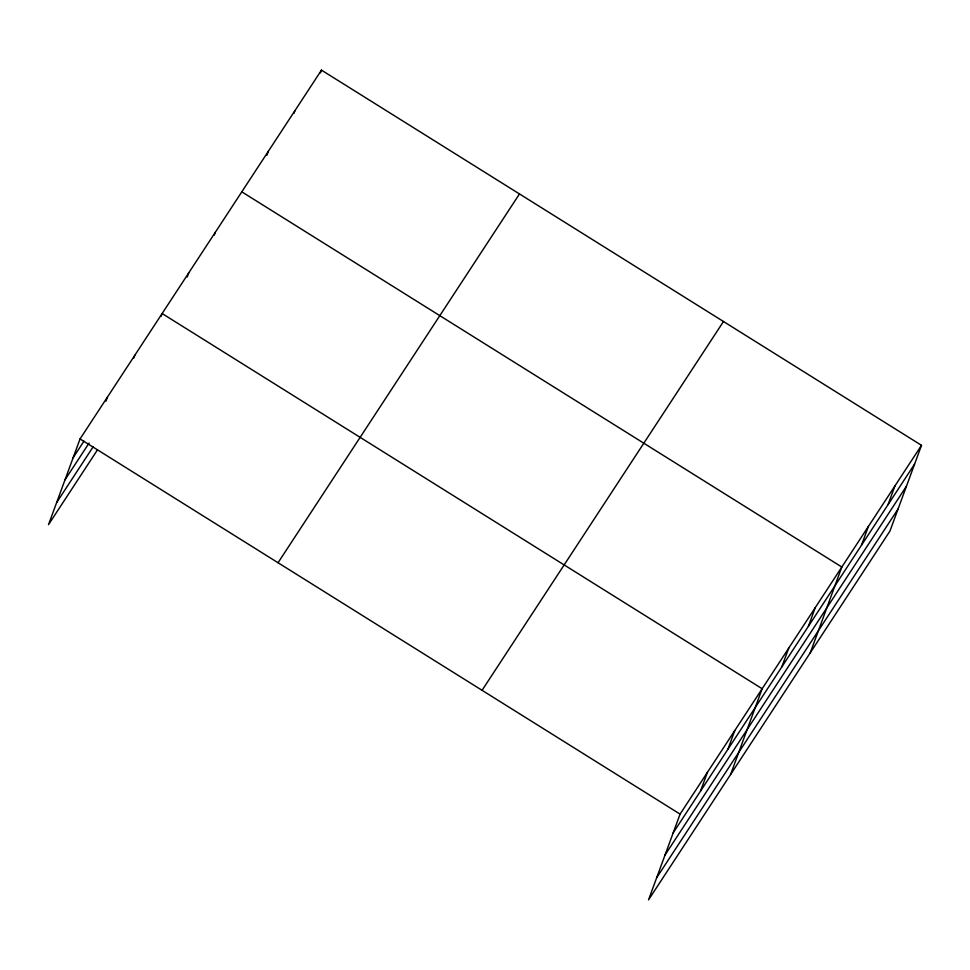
<?xml version="1.0" encoding="UTF-8"?>
<svg xmlns="http://www.w3.org/2000/svg" width="970" height="970" viewBox="0 0 970 970"><rect width="100%" height="100%" fill="white"/><g stroke="black" fill="none" stroke-linecap="round" stroke-linejoin="round"><path stroke-width="1.45" d="M921.5 445.327L680.079 814.121L648.53 899.869L889.951 531.063L921.5 445.327L321.47 70.131L80.049 438.937L48.5 524.673L97.424 449.947M105.924 401.156L107.403 397.142M133.787 358.027L134.769 355.335M161.141 316.22L162.135 313.54L762.153 688.736L730.616 774.472M187.21 276.996L188.689 272.97M214.261 235.092L215.243 232.412M266.883 155.297L268.363 151.272M293.934 113.381L294.916 110.701M320.488 72.811L321.47 70.131M700.534 791.096L707.433 772.326M727.888 749.289L734.799 730.531M781.808 666.923L788.719 648.166M808.374 626.365L815.273 607.596M810.277 652.774L841.827 567.026L241.797 191.842M861.481 545.225L868.38 526.455M888.035 504.655L894.946 485.885M73.138 457.695L83.917 441.229M65.014 479.798L89.058 443.072M56.636 502.569L93.12 446.843M278.05 562.745L519.483 193.951M482.066 690.313L723.487 321.507M673.168 832.89L914.601 464.084M665.044 854.994L906.465 486.188M656.654 877.765L898.087 508.959M80.049 438.937L680.079 814.121"/></g></svg>
